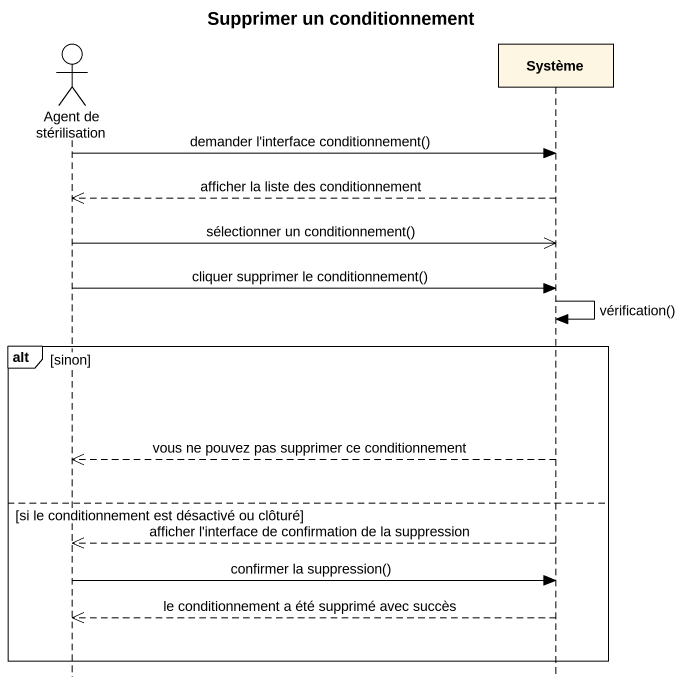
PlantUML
@startuml
title Supprimer un conditionnement
hide footbox
actor "Agent de stérilisation" as Agent_de_stérilisation
participant Système

Agent_de_stérilisation -> Système : demander l'interface conditionnement()
Système -->> Agent_de_stérilisation : afficher la liste des conditionnement
Agent_de_stérilisation ->> Système : sélectionner un conditionnement()
Agent_de_stérilisation -> Système : cliquer supprimer le conditionnement()
Système -> Système : vérification()
alt sinon
  Système -->> Agent_de_stérilisation : vous ne pouvez pas supprimer ce conditionnement
else si le conditionnement est désactivé ou clôturé
  Système -->> Agent_de_stérilisation : afficher l'interface de confirmation de la suppression
  Agent_de_stérilisation -> Système : confirmer la suppression()
  Système -->> Agent_de_stérilisation : le conditionnement a été supprimé avec succès
end
@enduml
